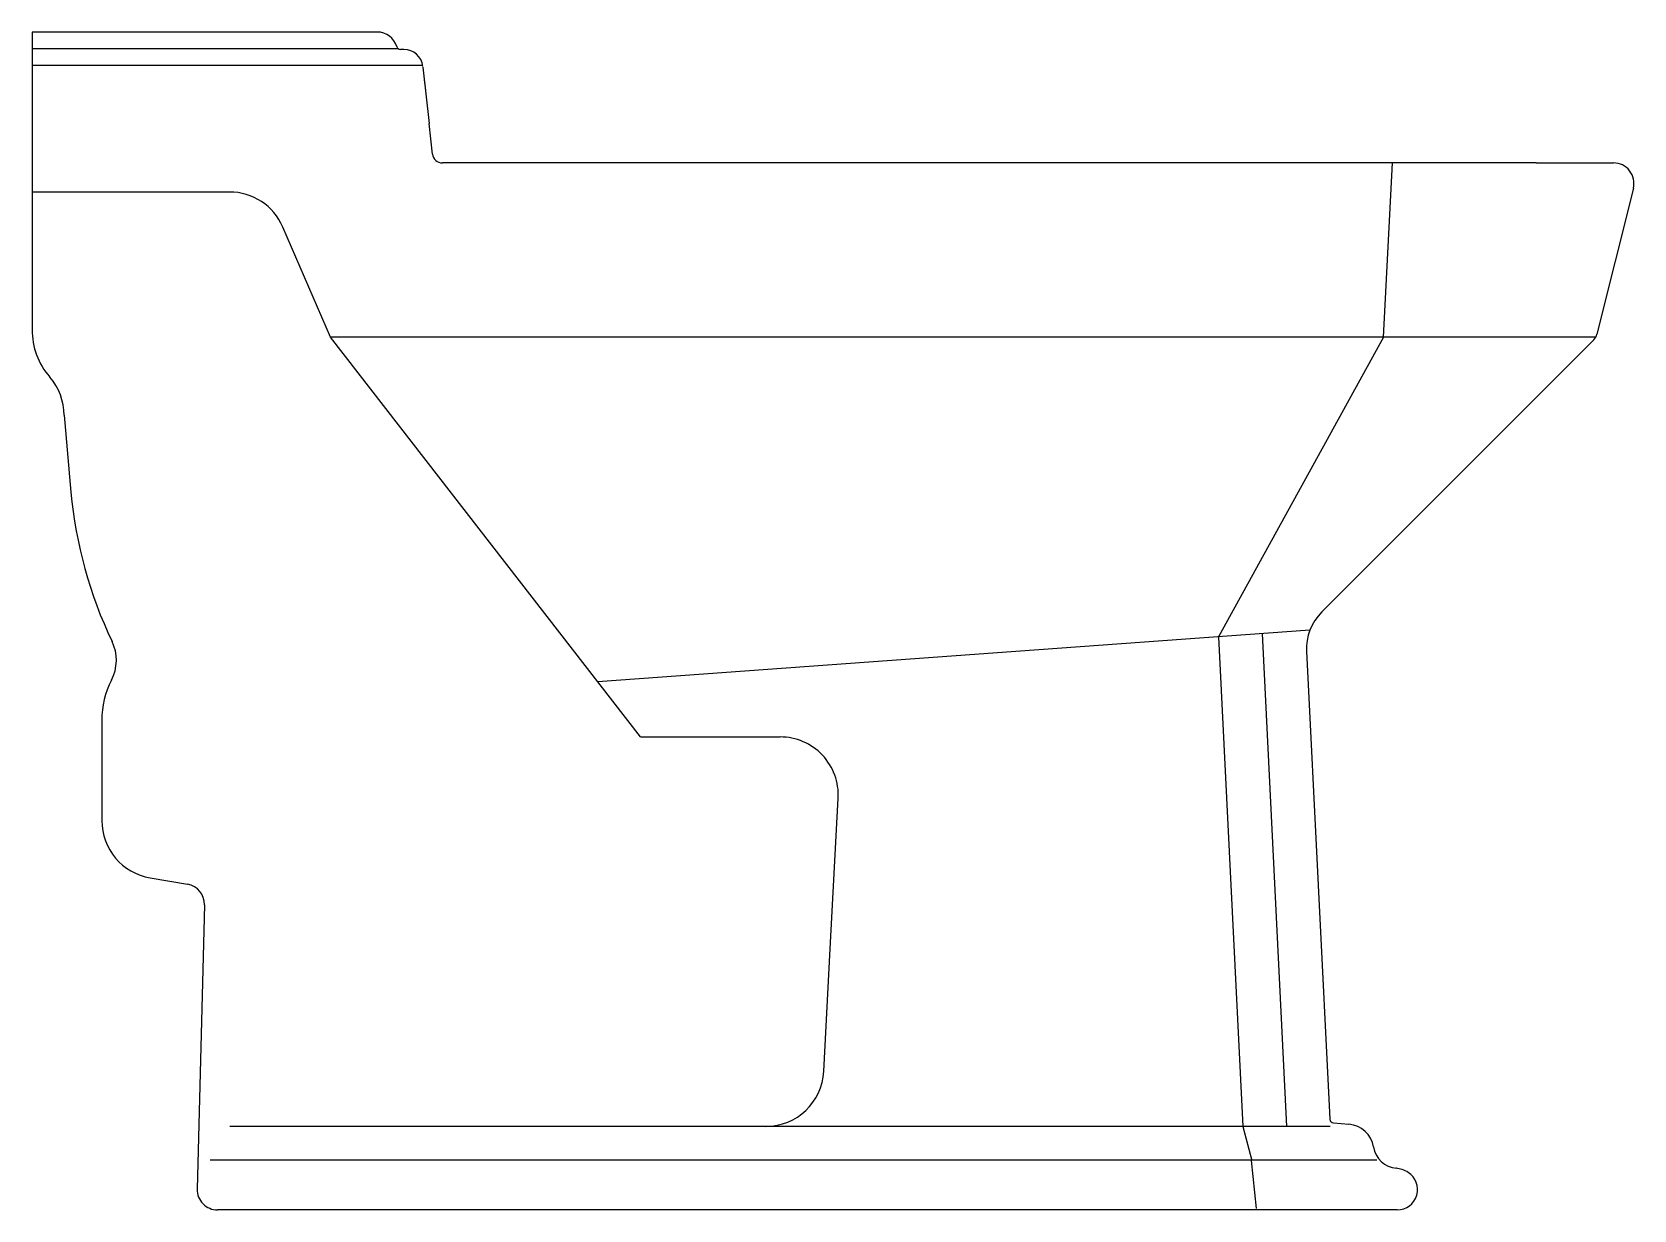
# Model space of a CAD drawing. Extents: x 443 to 994, y 1375 to 1780.
import ezdxf

# ---------------------------------------------------------------- set-up
doc = ezdxf.new("R2010")
doc.units = 0
doc.header["$LTSCALE"] = 50
doc.layers.add('FINA', color=6, linetype='CONTINUOUS')
doc.layers.add('GROSSA', color=3, linetype='CONTINUOUS')

msp = doc.modelspace()

# ---------------------------------------------------------------- linework, layer by layer
at = {"layer": 'FINA', "color": 0}
for p, q in [((568.75, 1774.6), (442.91, 1774.6)), ((907.88, 1675.41), (911.02, 1735.34)), ((510.84, 1725.34), (442.91, 1725.34)), ((545.62, 1675.41), (529.19, 1713.29)), ((980.89, 1675.41), (545.62, 1675.41)), ((652.26, 1537.96), (545.62, 1675.41)), ((907.88, 1675.41), (851.13, 1572.44)), ((882.59, 1574.73), (637.57, 1556.89)), ((652.26, 1537.96), (700.31, 1537.96)), ((717.56, 1465.13), (720.28, 1516.91)), ((715.36, 1423.01), (717.56, 1465.13)), ((695.38, 1404.05), (510.96, 1404.05)), ((889.55, 1404.05), (695.38, 1404.05)), ((859.54, 1404.05), (862.6, 1392.35)), ((862.3, 1392.35), (864.1, 1375.87))]:
    msp.add_line(p, q, dxfattribs=at)
at = {"layer": 'FINA', "color": 0, "linetype": 'CONTINUOUS'}
for p, q in [((577.29, 1768.86), (442.91, 1768.86)), ((851.13, 1572.44), (859.54, 1404.05)), ((866.09, 1573.53), (874.56, 1404.05))]:
    msp.add_line(p, q, dxfattribs=at)
at = {"layer": 'FINA', "color": 0}
for centre, start, end in [((510.84, 1705.34), 23.4495, 90), ((700.31, 1517.96), 357, 90), ((695.38, 1424.05), 270, 357)]:
    msp.add_arc(centre, 20, start, end, dxfattribs=at)
at = {"layer": 'GROSSA', "color": 0}
for p, q in [((442.91, 1780.34), (442.91, 1678.05)), ((453.91, 1648.57), (456.31, 1622.11)), ((466.91, 1543.72), (466.91, 1509.24)), ((483.57, 1489.52), (496.38, 1487.35)), ((502.21, 1480.23), (499.74, 1382.51)), ((905.57, 1392.49), (504.18, 1392.49))]:
    msp.add_line(p, q, dxfattribs=at)
at = {"layer": 'GROSSA', "color": 0, "linetype": 'CONTINUOUS'}
for p, q in [((561.71, 1780.34), (442.91, 1780.34)), ((568.42, 1775.26), (568.42, 1775.26)), ((570.85, 1774.35), (569.71, 1774.35)), ((577.37, 1768.26), (579.51, 1748.93)), ((577.85, 1763.86), (578.24, 1760.34)), ((579.38, 1750.04), (579.38, 1750.04)), ((580.68, 1738.38), (579.51, 1748.93)), ((618.39, 1735.34), (584.08, 1735.34)), ((960.39, 1735.34), (618.39, 1735.34)), ((960.39, 1735.34), (987.05, 1735.34)), ((993.84, 1726.64), (981.29, 1676.41)), ((980.24, 1674.55), (886.63, 1580.95)), ((881.41, 1567.41), (889.46, 1406.51)), ((890.69, 1405.24), (895.99, 1404.8)), ((912.33, 1389.67), (912.08, 1389.7)), ((912.62, 1375.34), (506.74, 1375.34))]:
    msp.add_line(p, q, dxfattribs=at)
for centre, radius, start, end in [((561.71, 1773.37), 6.97, 16.3849, 90), ((569.71, 1775.72), 1.37, 196.4034, 268.0152), ((570.85, 1767.83), 6.52, 6.3378, 90), ((584.08, 1738.76), 3.42, 186.3361, 270.367), ((987.05, 1728.34), 7, 345.9638, 90), ((977.42, 1677.37), 3.99, 315.025, 345.9777), ((899.28, 1568.3), 17.89, 135.0018, 182.8639), ((890.8, 1406.57), 1.34, 182.8536, 265.2811), ((895.22, 1395.5), 9.33, 9.3002, 85.2809), ((913.1, 1398.43), 8.78, 189.2999, 264.967), ((911.25, 1380.18), 9.55, 57.5937, 84.966)]:
    msp.add_arc(centre, radius, start, end, dxfattribs=at)
at = {"layer": 'GROSSA', "color": 0}
for centre, radius, start, end in [((467.91, 1678.05), 25, 180, 220.9261), ((433.91, 1648.57), 20, 0, 40.9261), ((605.69, 1635.66), 150, 185.1823, 205.6131), ((456.91, 1564.34), 15, 332.734, 25.6131), ((496.91, 1543.72), 30, 152.734, 180), ((486.91, 1509.24), 20, 180, 260.4069), ((495.22, 1480.45), 7, 358.194, 80.4069), ((912.62, 1382.34), 7, 270, 57.5937), ((506.74, 1382.34), 7, 178.55, 270)]:
    msp.add_arc(centre, radius, start, end, dxfattribs=at)

doc.saveas('drawing.dxf')
